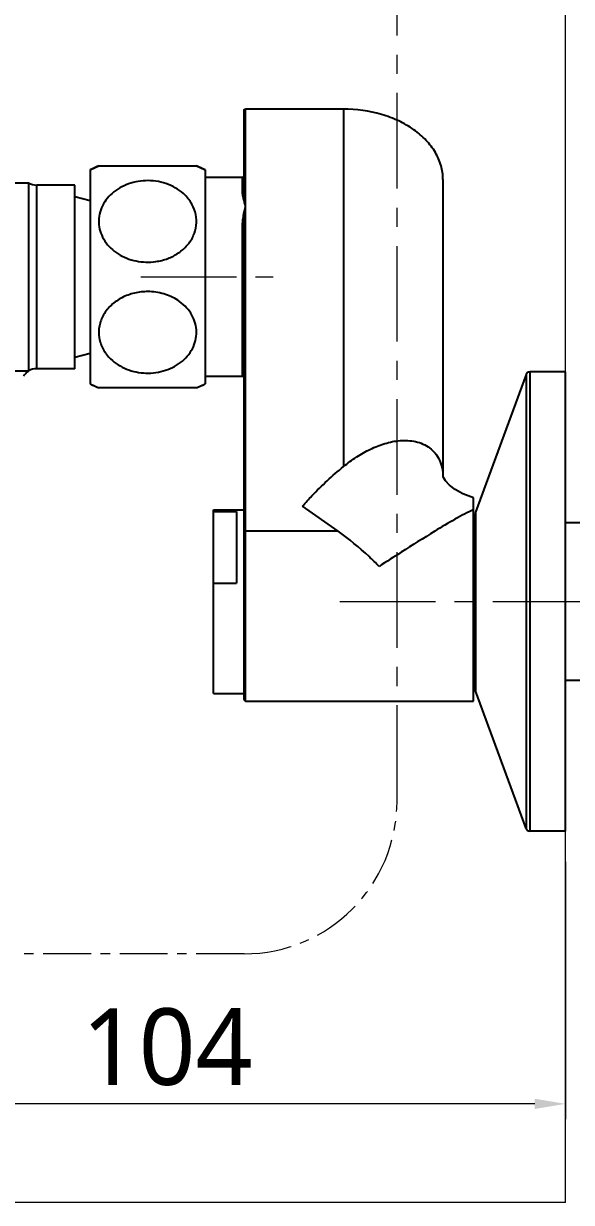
# Model space of a CAD drawing. Extents: x 0 to 1128, y 0 to 827.
# Drawn here: x 735.3 to 806.9, y 93.3 to 247.4 of the extents above; entities that cross this region are included whole.
import ezdxf

# ---------------------------------------------------------------- set-up
doc = ezdxf.new("R2010")
doc.units = 0
doc.header["$LTSCALE"] = 10
doc.header["$MEASUREMENT"] = 0
doc.header["$PDMODE"] = 3
doc.header["$PDSIZE"] = -10
doc.linetypes.add('CENTER', pattern=[2, 1.25, -0.25, 0.25, -0.25])
doc.linetypes.add('CENTER2', pattern=[28.575000000000003, 19.05, -3.175, 3.175, -3.175])
doc.layers.get('0').update_dxf_attribs({"linetype": 'CONTINUOUS'})
doc.layers.get('DEFPOINTS').update_dxf_attribs({"linetype": 'CONTINUOUS'})
doc.layers.add('Cneter', color=1, linetype='CENTER2', lineweight=13)
doc.layers.add('치수선', color=7, linetype='CONTINUOUS', lineweight=20)
doc.layers.add('DEF_LAYER_ASSEM_MEMBER', color=7, linetype='CONTINUOUS')
doc.layers.add('MEMBER', color=7, linetype='CONTINUOUS')
doc.styles.add('Daelim Dimension', font='')
doc.styles.get('Daelim Dimension').set_extended_font_data('NanumGothic')
doc.dimstyles.new('DEFAULT', dxfattribs={"dimscale": 2, "dimtxt": 2, "dimasz": 2, "dimexe": 0, "dimexo": 2, "dimgap": 1, "dimtad": 1, "dimdec": 1, "dimzin": 9, "dimdsep": 46, "dimtxsty": 'Daelim Dimension', "dimcen": 0.5, "dimclrd": 252, "dimclre": 252, "dimclrt": 3, "dimadec": 1, "dimazin": 0, "dimtfac": 1, "dimtdec": 1, "dimtix": 1, "dimtmove": 0, "dimatfit": 3, "dimfxl": 1, "dimtolj": 1, "dimtzin": 1, "dimlwd": 9, "dimlwe": 9, "dimarcsym": 0})

# ---------------------------------------------------------------- blocks, each defined once
blk = doc.blocks.new('*D2')
at = {"color": 5, "lineweight": 9, "ltscale": 0.5, "transparency": 16777216}
for p, q in [((811.1090623778505, 201.8389021796427), (851.6671064233446, 201.8389021796426)), ((849.6671064233446, 197.8389021796426), (849.6671064233446, 145.8389021796426)), ((810.1090623778505, 141.8389021796426), (851.6671064233446, 141.8389021796426)), ((849.6671064233446, 141.8389021796426), (849.6671064233446, 104.589975141016))]:
    blk.add_line(p, q, dxfattribs=at)
at = {"color": 5, "ltscale": 0.5, "transparency": 16777216}
for points in [[(849.000439756678, 197.8389021796426), (850.3337730900113, 197.8389021796426), (849.6671064233446, 201.8389021796426)], [(849.000439756678, 145.8389021796426), (850.3337730900113, 145.8389021796426), (849.6671064233446, 141.8389021796426)]]:
    blk.add_solid(points, dxfattribs=at)
at = {"layer": 'DEFPOINTS', "color": 0, "ltscale": 0.5, "transparency": 16777216}
for p in [(807.1090623778505, 201.8389021796427), (806.1090623778505, 141.8389021796426), (849.6671064233446, 141.8389021796426)]:
    blk.add_point(p, dxfattribs=at)
at = {"color": 7, "ltscale": 0.5, "transparency": 16777216, "insert": (831.6978646493819, 121.2144386603294), "char_height": 10, "attachment_point": 2, "rotation": 90, "style": 'Daelim Dimension'}
blk.add_mtext('\\A1;{\\H1.25x;\\C256;Ø}60', dxfattribs=at)
blk = doc.blocks.new('*D3')
at = {"color": 5, "lineweight": 9, "ltscale": 0.5, "transparency": 16777216}
for p, q in [((702.0090623778506, 178.7612215942427), (702.0090623778506, 104.1936962034204)), ((806.1090623778505, 137.8389021796426), (806.1090623778505, 104.1936962034204)), ((802.1090623778505, 106.1936962034204), (706.0090623778506, 106.1936962034204))]:
    blk.add_line(p, q, dxfattribs=at)
at = {"color": 5, "ltscale": 0.5, "transparency": 16777216}
for points in [[(706.0090623778506, 106.860362870087), (706.0090623778506, 105.5270295367537), (702.0090623778506, 106.1936962034204)], [(802.1090623778505, 106.860362870087), (802.1090623778505, 105.5270295367537), (806.1090623778505, 106.1936962034204)]]:
    blk.add_solid(points, dxfattribs=at)
at = {"layer": 'DEFPOINTS', "color": 0, "ltscale": 0.5, "transparency": 16777216}
for p in [(702.0090623778506, 182.7612215942427), (806.1090623778505, 141.8389021796426), (702.0090623778506, 106.1936962034204)]:
    blk.add_point(p, dxfattribs=at)
at = {"color": 7, "ltscale": 0.5, "transparency": 16777216, "insert": (754.0590623778505, 113.6014215253088), "char_height": 10, "attachment_point": 5, "style": 'Daelim Dimension'}
blk.add_mtext('\\A1;104', dxfattribs=at)

msp = doc.modelspace()

# ---------------------------------------------------------------- linework, layer by layer
at = {"layer": 'Cneter', "linetype": 'CENTER', "lineweight": 5, "ltscale": 0.5}
msp.add_line((764.1090623778504, 125.7976468508089), (720.8699877639448, 125.7976468508089), dxfattribs=at)
msp.add_arc((764.1090623778504, 145.7976468508089), 20, 270, 359.9999999999998, dxfattribs=at)
at = {"layer": 'DEF_LAYER_ASSEM_MEMBER', "color": 1, "linetype": 'CENTER', "lineweight": 5}
for p, q in [((784.1090623778503, 145.7976468508089), (784.1090623778507, 391.7550136367176)), ((750.6090623778505, 214.2653090508427), (767.9090623778507, 214.2653090508427)), ((776.6373685801505, 171.8389021796427), (829.1090623778505, 171.8389021796427))]:
    msp.add_line(p, q, dxfattribs=at)
at = {"layer": 'DEF_LAYER_ASSEM_MEMBER', "color": 7, "linetype": 'Continuous'}
for p, q in [((764.1090623778505, 225.5966267002427), (764.1090623778505, 236.0441979113426)), ((777.1090623778505, 236.1856192676427), (764.3090623778508, 236.1856192676427)), ((763.9090623778507, 227.2653090508427), (759.0090623778506, 227.2653090508427)), ((790.1090623778505, 226.9932311122427), (790.1090623778505, 188.1023569769427)), ((742.0090623778506, 224.7653090508427), (744.0090623778506, 224.2294106659427)), ((764.1090623778505, 159.0390967860427), (764.1090623778505, 221.0359249998427)), ((742.0090623778506, 203.7653090508427), (744.0090623778506, 204.3012074357427)), ((806.1090623778505, 201.8389021796427), (801.4577059760504, 201.8389021796427)), ((806.1090623778505, 141.8389533958427), (806.1090623778505, 201.8388509634427)), ((763.9090623778507, 201.2653090508427), (759.0090623778506, 201.2653090508427)), ((800.9885344176505, 201.5117548590427), (794.3569554703504, 183.5117548590427)), ((790.1779573012504, 188.0276761094427), (790.1488559948507, 188.0919863099427)), ((794.1090623778505, 158.8391648378427), (794.1090623778505, 185.3682768793427)), ((760.1090623778505, 183.8389021796427), (764.1090623778505, 183.8389021796427)), ((760.1090623778505, 159.8389232258426), (760.1090623778505, 183.8388811335427)), ((760.1090623778505, 183.6003857513427), (763.1090623778505, 183.6003857513427)), ((763.1090623778505, 183.6003857513427), (763.1090623778505, 174.2195542317426)), ((794.3569554703504, 183.5117548590427), (794.3261270287508, 183.3389021796427)), ((794.3261270287508, 182.1389021796427), (794.1090623778505, 182.1389021796427)), ((794.3261270287508, 160.3826631516427), (794.3261270287508, 183.2951412077427)), ((823.1090623778505, 182.1389021796427), (806.1090623778505, 182.1389021796427)), ((760.1090623778505, 174.2195542317426), (763.1090623778505, 174.2195542317426)), ((794.3261270287508, 161.5389021796427), (794.1090623778505, 161.5389021796427)), ((794.3569554703504, 160.1660495002427), (794.3261270287508, 160.3389021796427)), ((823.1090623778505, 161.5389021796427), (806.1090623778505, 161.5389021796427)), ((760.1090623778505, 159.8389021796427), (764.1090623778505, 159.8389021796427)), ((764.3090623778508, 158.8389021796427), (794.1090623778505, 158.8389021796427)), ((800.9885344176505, 142.1660495002427), (794.3569554703504, 160.1660495002427)), ((806.1090623778505, 141.8389021796427), (801.4577059760504, 141.8389021796427))]:
    msp.add_line(p, q, dxfattribs=at)
at = {"layer": 'DEF_LAYER_ASSEM_MEMBER', "color": 9, "linetype": 'Continuous'}
for p, q in [((764.3090623778508, 158.8389021796427), (764.3090623778508, 236.1856192676427)), ((777.1090623778505, 236.1856192676427), (777.1090623778505, 189.4696030222427)), ((763.9090623778507, 225.4249400692427), (763.9090623778507, 227.2653090508427)), ((763.9090623778507, 201.2653090508427), (763.9090623778507, 220.9333399096427)), ((801.4577059760504, 201.8389021796427), (801.4577059760504, 141.8389021796427)), ((800.9885344176505, 201.5117548590427), (800.9885344176505, 142.1660495002427)), ((776.4019394223506, 181.0312903350427), (771.7555009001503, 184.3168185225427)), ((794.3569554703504, 183.5117548590427), (794.3569554703504, 160.1660495002427)), ((776.4019394223506, 181.0312903350427), (764.3090623778508, 181.0312903350427))]:
    msp.add_line(p, q, dxfattribs=at)
at = {"layer": 'DEF_LAYER_ASSEM_MEMBER', "color": 7, "linetype": 'Continuous'}
msp.add_lwpolyline([(794.1090623778505, 185.3682190103427), (792.7088315211508, 185.9242548349427), (791.7022749516505, 186.4931331185427), (790.9690430233504, 187.0526190281427), (790.4511155813507, 187.5993937053427), (790.1779573012504, 188.0276761094427)], dxfattribs=at)
for centre, radius, start, end in [((763.9090623778507, 227.4653090508427), 0.2, 270, 0), ((801.4577059760504, 201.3389021796427), 0.5, 90, 159.7751405688024), ((763.9090623778507, 201.0653090508427), 0.2, 0, 90), ((764.3090623778508, 159.0389021796427), 0.2, 180, 270), ((801.4577059760504, 142.3389021796427), 0.5, 200.2248594311976, 270)]:
    msp.add_arc(centre, radius, start, end, dxfattribs=at)
at = {"layer": 'DEF_LAYER_ASSEM_MEMBER', "color": 7, "linetype": 'Continuous', "start_tangent": (0, 1)}
for points, end_tangent in [([(764.1090623778505, 236.0441979113426), (764.1243214124506, 236.0982470827427), (764.1676228531505, 236.1442107584427), (764.2326253067508, 236.1748295008427), (764.3090623778508, 236.1856192676427)], (1, 0)), ([(790.1090225276507, 226.9932311122427), (789.8592330761508, 228.7865723345427), (789.1194631590506, 230.5109973133427), (787.9181425224506, 232.1002380108427), (786.3014304003505, 233.4932210653427), (784.3314739981506, 234.6364146955427), (782.0839182467507, 235.4858858732427), (777.1090623778505, 236.1856192676427)], (-1, 0))]:
    msp.add_spline(points, degree=3, dxfattribs=dict(at, end_tangent=end_tangent))
at = {"layer": 'DEF_LAYER_ASSEM_MEMBER', "color": 9, "linetype": 'Continuous'}
for points, start_tangent, end_tangent in [([(764.3090623778508, 223.4576972062427), (764.0450957086505, 224.5147688320427), (763.9496655957505, 224.9891952883427), (763.9090623778507, 225.4249400692427)], (-0.2425272379461536, 0.970144596879357), (4.7004191593946e-05, 0.9999999988953031)), ([(764.1090623778505, 225.5966266995427), (764.0505016255506, 225.4752100667427), (763.9090623778507, 225.4249400686427)], (-4.913862415444401e-09, -1), (-1, -1.754950862658715e-09)), ([(764.3090623778508, 223.4576972062427), (764.1773330392507, 224.5638012416427), (764.1295287109506, 225.0897879652427), (764.1090623778505, 225.5966267002427)], (-0.1221785509337219, 0.9925081368390569), (9.874347471206214e-06, 0.9999999999512487)), ([(763.9090623778507, 220.9333399096427), (763.9496684296505, 221.6136666207427), (764.0450991612506, 222.2621078109427), (764.3090623778508, 223.4576972062427)], (-1.326881007880056e-05, 0.9999999999119693), (0.2425088394300733, 0.9701491961540138)), ([(764.1090623778505, 221.0359249998427), (764.1773337762506, 222.2815800098427), (764.3090623778508, 223.4576972062427)], (-3.663313752834286e-06, 0.9999999999932901), (0.122169522045589, 0.9925092482607668)), ([(764.1090623778505, 221.0359249993427), (764.0505019019506, 220.9633770682427), (763.9854994486504, 220.9411666576427), (763.9090623778507, 220.9333399104427)], (-7.957691777381418e-09, -1), (-1, -2.931781181140523e-09)), ([(777.1093442815504, 189.4694295307427), (778.8334367236507, 190.7327337494427), (780.6209004899506, 191.7454606555427), (782.5063030652504, 192.4844244617427), (784.5057543256507, 192.8673698253427), (785.5288069114508, 192.8773320419427), (786.5374805875504, 192.7342840062427), (787.4956958946505, 192.4163723889427), (788.3621284123506, 191.9097340008427), (789.0924399526507, 191.2109138526427), (789.6460162114504, 190.3290876817427), (789.9917975596504, 189.2839251666427), (790.1090583116506, 188.1021069063427)], (0.7751009665442408, 0.6318373933712563), (8.578833002684971e-06, -0.9999999999632018)), ([(771.7555009001503, 184.3168185225427), (772.9830766858504, 185.6609811022427), (777.1090623778505, 189.4696030222427)], (0.6577513423273473, 0.753235137036618), (0.7750865066808609, 0.6318551314670632)), ([(794.1090623778505, 183.8526412534427), (792.9276951459506, 183.2681711324427), (791.6820321716505, 182.5917268422427), (789.0422850541504, 181.0312903351427)], (-0.9072242666486022, -0.4206472750463335), (-0.8512241425567557, -0.5248023048048818)), ([(764.1090623778505, 180.8898689788427), (764.1243214124506, 180.9439181502427), (764.1676228531505, 180.9898818259427), (764.2326253067508, 181.0205005682427), (764.3090623778508, 181.0312903350427)], (0, 1), (1, 0)), ([(781.7554773732504, 176.4300775267427), (780.4452098515508, 177.7163554824427), (776.4019048531504, 181.0313312469427)], (-0.6977466192551244, 0.7163446484186538), (-0.8159086539424538, 0.578180826750432)), ([(789.0423386060506, 181.0312898308427), (784.6582998999506, 178.2767576958427), (781.7554277678505, 176.4301984998427)], (-0.8527268263276389, -0.5223571188958689), (-0.844450896388582, -0.5356329747023799))]:
    msp.add_spline(points, degree=3, dxfattribs=dict(at, start_tangent=start_tangent, end_tangent=end_tangent))
at = {"layer": 'MEMBER', "color": 7, "linetype": 'Continuous'}
for p, q in [((744.0090623778506, 228.2653090508427), (745.1212950505505, 228.7653090508427)), ((744.0090623778506, 228.2653090508427), (744.0090623778506, 200.2653090508427)), ((745.1212950505505, 228.7653090508427), (757.8968297052506, 228.7653090508427)), ((757.8968297052506, 228.7653090508427), (759.0090623778506, 228.2653090508427)), ((759.0090623778506, 228.2653090508427), (759.0090623778506, 200.2653090508427)), ((728.0888918264504, 226.5653090508427), (735.9554970026506, 226.5653090508427)), ((735.9554970026506, 226.5653090508427), (735.9554970026506, 201.9653090508427)), ((742.0090623778506, 226.2653090508427), (737.0090623778506, 226.2653090508427)), ((742.0090623778506, 202.2653090508427), (742.0090623778506, 226.2653090508427)), ((728.0886373363505, 201.9653090508427), (735.9554970026506, 201.9653090508427)), ((742.0090623778506, 202.2653090508427), (737.0090623778506, 202.2653090508427)), ((744.0090623778506, 200.2653090508427), (745.1212950505505, 199.7653090508427)), ((757.8968297052506, 199.7653090508427), (745.1212950505505, 199.7653090508427)), ((757.8968297052506, 199.7653090508427), (759.0090623778506, 200.2653090508427))]:
    msp.add_line(p, q, dxfattribs=at)
at = {"layer": 'MEMBER', "color": 9, "linetype": 'Continuous'}
msp.add_line((737.0090623778506, 202.2653090508427), (737.0090623778506, 226.2653090508427), dxfattribs=at)
at = {"layer": 'MEMBER', "color": 7, "linetype": 'Continuous'}
for centre, radius, start, end in [((751.5090623778506, 213.0688804794427), 16.9464285714, 112.14419650791, 116.2680446127879), ((751.5090623778506, 213.0688804794427), 16.9464285714, 63.73195538721205, 67.85580349209003), ((737.0090623778506, 228.2653090508427), 2, 238.2116693829896, 270), ((737.0090623778506, 200.2653090508427), 2, 122.8212411479873, 149.0775707151957), ((737.0090623778506, 200.2653090508427), 2, 90, 121.7883306170104), ((751.5090623778506, 215.4617376222427), 16.9464285714, 243.7319553872121, 247.85580349209), ((751.5090623778506, 215.4617376222427), 16.9464285714, 292.14419650791, 296.2680446127879)]:
    msp.add_arc(centre, radius, start, end, dxfattribs=at)
for points, start_tangent, end_tangent in [([(751.5576143114508, 226.8405068736427), (749.0178934474507, 226.4178978112427), (747.8702367632504, 225.8899576530427), (746.8691826540503, 225.1724737070427), (746.0606477165506, 224.2919737277427), (745.4849335783506, 223.2839148725427), (745.1733274686508, 222.1925387577427), (745.1438968152506, 221.0684896628427), (745.3984862854504, 219.9658086788427), (745.9220469619504, 218.9368045113427), (746.6854032430506, 218.0272413763427), (747.6497038234506, 217.2741461529427), (748.7703264956504, 216.7055787198427), (749.9994758136504, 216.3412413799427), (752.5842874112504, 216.2661594442427)], (-0.9999798058573545, 0.006355145748738278), (0.9899610597599103, 0.1413403698843156)), ([(756.4095377556505, 224.9281853611427), (755.4033501020508, 225.7342200588427), (754.2214460030505, 226.3354429825427), (752.9200827672507, 226.7087380755427), (751.5576143114508, 226.8405068736427)], (-0.7079964941092756, 0.7062159473765618), (-0.99997980585735, 0.006355145749442077)), ([(752.5842874112504, 216.2661594442427), (754.1465941313504, 216.6663380009427), (755.5451576130504, 217.3901660231427), (756.6853794346507, 218.3981187284427), (757.4813934320505, 219.6288383020427), (757.8665830651507, 220.9990324002427), (757.8060159821507, 222.4083740320427), (757.3054378086504, 223.7503206781427), (756.4095377556505, 224.9281853611427)], (0.9899610597594951, 0.1413403698872243), (-0.7079964941120404, 0.7062159473737899)), ([(751.5576143114508, 212.3405068736427), (749.7922339818506, 212.1441723651427), (748.1527408339507, 211.5444463258427), (746.7656528235507, 210.5790253534427), (745.7487670627506, 209.3140771078427), (745.1999845165506, 207.8473282989427), (745.1785353006508, 206.3054499681427), (745.6867013266506, 204.8276700112427), (746.6701685661506, 203.5419256058427)], (-0.9999798058573859, 0.006355145743812751), (0.7185526174982558, -0.6954725989472234)), ([(746.6701685661506, 203.5419256058427), (747.6371824119506, 202.7821096406427), (748.7627024869507, 202.2085828809427), (749.9976910251503, 201.8416193284427), (751.2920786578507, 201.6930555139427), (753.8552421016507, 202.0631812790427), (755.0225862574507, 202.5699502149427), (756.0474245536507, 203.2706430903427), (756.8827536601507, 204.1393193250427), (757.4869196791506, 205.1409781338427), (757.8270593550506, 206.2316730092427), (757.8833156714504, 207.3605219444427), (757.6522135708506, 208.4727260620427), (757.1475653660505, 209.5148176278427), (756.3979344380505, 210.4397231539427), (755.4421162199505, 211.2091276273427)], (0.7185526174965465, -0.6954725989489893), (-0.8375663138804913, 0.546335675068585)), ([(755.4421162199505, 211.2091276273427), (753.6055536833505, 212.0448947753427), (751.5576143114508, 212.3405068736427)], (-0.8375663138836202, 0.5463356750637882), (-0.9999798058573863, 0.006355145743747817))]:
    msp.add_spline(points, degree=3, dxfattribs=dict(at, start_tangent=start_tangent, end_tangent=end_tangent))
at = {"layer": '치수선'}
for q in [(806.1090623778505, 624.9493923111957), (91.02869738430763, 93.31371754829499)]:
    msp.add_line((806.1090623778505, 93.31371754829499), q, dxfattribs=at)

# ---------------------------------------------------------------- dimensions: what is measured, and where the dimension line sits
at = {"color": 5, "ltscale": 0.5}
dim = msp.add_linear_dim(base=(849.6671064233446, 141.8389021796426), p1=(807.1090623778505, 201.8389021796427), p2=(806.1090623778505, 141.8389021796426), angle=270, text='{\\H1.25x;\\C256;Ø}<>', dimstyle='DEFAULT', override={"dimtxt": 5, "dimexe": 1, "dimclrd": 5, "dimclre": 5, "dimclrt": 7}, dxfattribs=at)
dim.commit()
dim.dimension.update_dxf_attribs({"geometry": '*D2', "text_midpoint": (849.6671064233446, 121.2144386603294), "dimtype": 160})
dim = msp.add_linear_dim(base=(702.0090623778506, 106.1936962034204), p1=(806.1090623778505, 141.8389021796426), p2=(702.0090623778506, 182.7612215942427), dimstyle='DEFAULT', override={"dimtxt": 5, "dimexe": 1, "dimdec": 0, "dimclrd": 5, "dimclre": 5, "dimclrt": 7}, dxfattribs=at)
dim.commit()
dim.dimension.update_dxf_attribs({"geometry": '*D3', "text_midpoint": (754.0590623778505, 106.1936962034204), "dimtype": 160})

doc.saveas('drawing.dxf')
